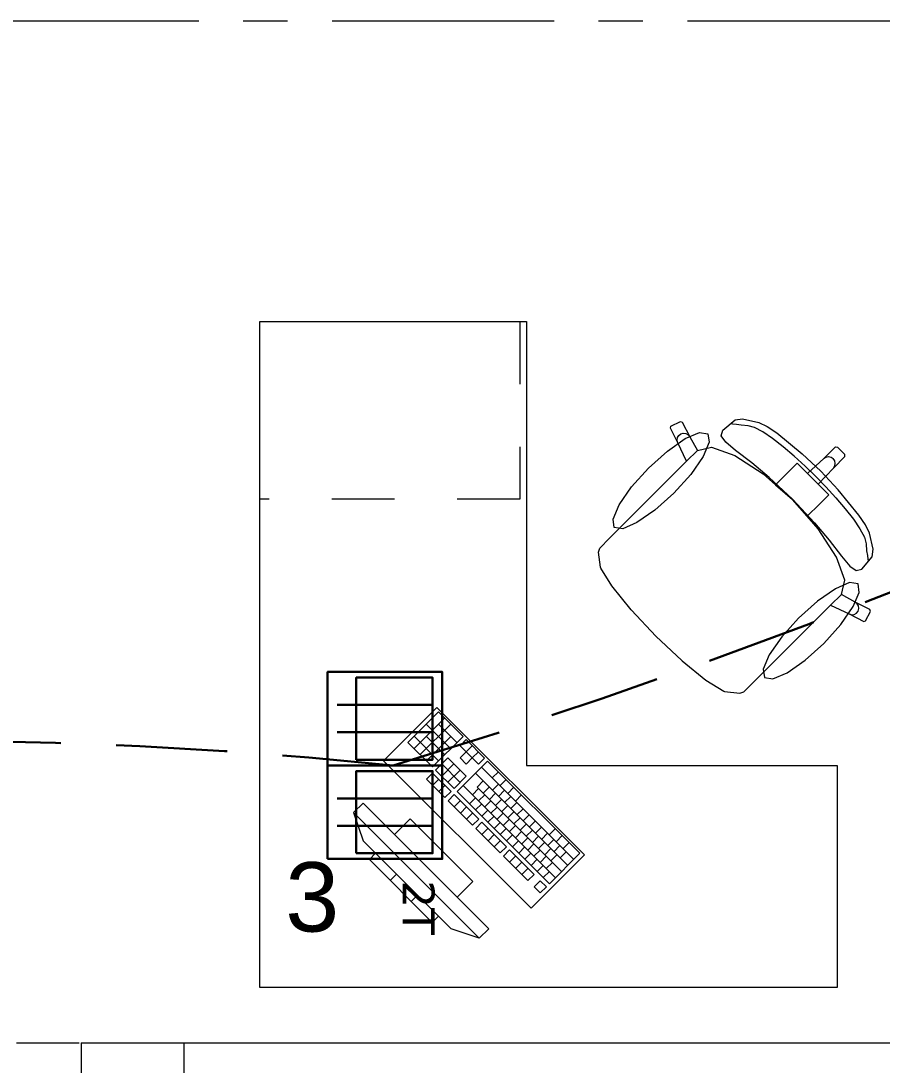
# Model space of a CAD drawing. Header units: inches. Extents: x -19 to 5698, y -728 to 92.
# Drawn here: x 119.938 to 121.877, y 7.65 to 10.002 of the extents above; entities that cross this region are included whole.
import ezdxf

# ---------------------------------------------------------------- set-up
doc = ezdxf.new("R2010")
doc.units = ezdxf.units.IN
doc.header["$MEASUREMENT"] = 0
for name, pattern in [('HIDDEN', [0.375, 0.25, -0.125]), ('Hidden Line', [0.195611, 0.141111, -0.0545]), ('Línea Oculta', [0.195611, 0.141111, -0.0545]), ('Punto & Raya', [0.65, 0.5, -0.075, 0, -0.075]), ('Rayas', [0.282222, 0.141111, -0.141111])]:
    doc.linetypes.add(name, pattern=pattern)
doc.layers.get('0').update_dxf_attribs({"color": 61})
doc.layers.add('00 conduct tomacorr', color=120, linetype='HIDDEN', lineweight=30)
doc.layers.add('00 IE LUZ EMERGENCIA', color=253, linetype='Continuous', lineweight=0)
for name, color, linetype in [('08 _ STR _ EXT _ 08 Placas Inclinadas', 7, 'Continuous'), ('08 _ STR _ EXT _ 09 Vigas', 251, 'Continuous'), ('Interior - Mobiliario', 7, 'Continuous'), ('Marcador - Secciones', 7, 'Continuous')]:
    doc.layers.add(name, color=color, linetype=linetype)
doc.styles.add('Annotative', font='arial.ttf')

# ---------------------------------------------------------------- blocks, each defined once
blk = doc.blocks.new('CAJA POP UP 6 MODULOS')
at = {"layer": '00 conduct tomacorr', "linetype": 'Continuous'}
for p, q in [((-0.095, -0.165), (-0.095, -0.0151)), ((-0.052, -0.165), (-0.052, -0.0151)), ((0.052, -0.165), (0.052, -0.0151)), ((0.095, -0.165), (0.095, -0.0151)), ((0, -0.165), (0, -0.18))]:
    blk.add_line(p, q, dxfattribs=at)
for points in [[(-0.147, 0), (0.147, 0), (0.147, -0.18), (-0.147, -0.18)], [(0, 0), (0.147, 0), (0.147, -0.18), (0, -0.18)]]:
    blk.add_lwpolyline(points, close=True, dxfattribs=at)
for points in [[(-0.138, -0.045), (-0.009, -0.045), (-0.009, -0.165), (-0.138, -0.165), (-0.138, -0.045)], [(0.009, -0.045), (0.138, -0.045), (0.138, -0.165), (0.009, -0.165), (0.009, -0.045)]]:
    blk.add_lwpolyline(points, dxfattribs=at)
at = {"color": 1, "insert": (-0.1807, -0.168), "char_height": 0.05, "attachment_point": 1, "rotation": 180}
blk.add_mtext_dynamic_manual_height_columns('{\\fVerdana|b0|i0|c0|p34;2T}', width=0.000481, gutter_width=0.1561, heights=[0], dxfattribs=at)

msp = doc.modelspace()

# ---------------------------------------------------------------- linework, layer by layer
at = {"layer": '00 conduct tomacorr'}
for centre, radius, start, end in [((116.776, 21.6227), 13.8863, 286.74141, 303.04462), ((119.6915, -2.2349), 10.6155, 84.13613, 100.58228)]:
    msp.add_arc(centre, radius, start, end, dxfattribs=at)
at = {"layer": '08 _ STR _ EXT _ 08 Placas Inclinadas', "color": 251, "linetype": 'Línea Oculta', "lineweight": 13}
msp.add_line((120.3045, 7.7), (120.3045, 6.0167), dxfattribs=at)
at = {"layer": '08 _ STR _ EXT _ 08 Placas Inclinadas', "color": 251, "linetype": 'Línea Oculta', "lineweight": 13, "flags": 128}
for points in [[(120.0736, 7.7), (120.3045, 7.7)], [(120.0736, 7.7), (120.0736, 6.0005)], [(120.3045, 7.7), (122.0654, 7.7)]]:
    msp.add_lwpolyline(points, dxfattribs=at)
at = {"layer": '08 _ STR _ EXT _ 09 Vigas', "color": 251, "linetype": 'Hidden Line', "lineweight": 13, "true_color": 0x636466}
msp.add_line((116.07, 7.7), (122.57, 7.7), dxfattribs=at)
at = {"layer": 'Interior - Mobiliario', "color": 175, "linetype": 'Rayas', "lineweight": 13}
for p, q in [((121.061, 9.325), (121.061, 8.925)), ((121.061, 8.925), (120.476, 8.925))]:
    msp.add_line(p, q, dxfattribs=at)
at = {"layer": 'Interior - Mobiliario', "color": 175, "linetype": 'Continuous', "lineweight": 13}
for p, q in [((121.5182, 9.0803), (121.5461, 9.1035)), ((121.5461, 9.1035), (121.5628, 9.1054)), ((121.5628, 9.1054), (121.599, 9.0976)), ((121.4001, 9.0848), (121.4014, 9.0888)), ((121.4171, 9.0517), (121.4001, 9.0848)), ((121.4014, 9.0888), (121.4228, 9.0997)), ((121.4228, 9.0997), (121.4269, 9.0983)), ((121.4269, 9.0983), (121.4438, 9.0652)), ((121.5148, 9.0674), (121.5182, 9.0803)), ((121.5408, 9.0939), (121.5363, 9.0947)), ((121.5488, 9.0931), (121.5408, 9.0939)), ((121.5596, 9.091), (121.5488, 9.0931)), ((121.575, 9.0899), (121.5596, 9.091)), ((121.5898, 9.086), (121.575, 9.0899)), ((121.6086, 9.076), (121.5898, 9.086)), ((121.599, 9.0976), (121.6182, 9.0886)), ((121.6182, 9.0886), (121.6399, 9.0737)), ((121.4155, 9.0574), (121.4162, 9.0632)), ((121.4171, 9.0517), (121.4155, 9.0574)), ((121.4162, 9.0632), (121.419, 9.0683)), ((121.419, 9.0683), (121.4236, 9.0719)), ((121.4236, 9.0719), (121.4292, 9.0734)), ((121.4292, 9.0734), (121.4351, 9.0727)), ((121.4351, 9.0727), (121.4402, 9.0698)), ((121.4402, 9.0698), (121.4438, 9.0652)), ((121.4438, 9.0652), (121.4612, 9.0342)), ((121.5248, 9.0531), (121.5148, 9.0674)), ((121.6304, 9.0612), (121.6086, 9.076)), ((121.6542, 9.0426), (121.6304, 9.0612)), ((121.6399, 9.0737), (121.6966, 9.0269)), ((121.4367, 9.0099), (121.4171, 9.0517)), ((121.4609, 9.0342), (121.4367, 9.0099)), ((121.4609, 9.0342), (121.4612, 9.0342)), ((121.4612, 9.0342), (121.4931, 9.0417)), ((121.4931, 9.0417), (121.5451, 9.0233)), ((121.5471, 9.0345), (121.5248, 9.0531)), ((121.5833, 9.0065), (121.5471, 9.0345)), ((121.679, 9.0214), (121.6542, 9.0426)), ((121.7457, 9.0161), (121.7718, 9.0422)), ((121.7718, 9.0422), (121.7761, 9.0421)), ((121.7761, 9.0421), (121.7846, 9.0336)), ((121.7931, 9.0251), (121.7846, 9.0336)), ((121.2888, 8.8621), (121.4367, 9.0099)), ((121.5451, 9.0233), (121.6089, 8.982)), ((121.7036, 8.9989), (121.679, 9.0214)), ((121.6966, 9.0269), (121.7388, 8.9878)), ((121.7092, 8.9821), (121.7457, 9.0161)), ((121.7457, 9.0161), (121.7506, 9.0193)), ((121.7506, 9.0193), (121.7563, 9.0204)), ((121.7563, 9.0204), (121.7621, 9.0192)), ((121.7621, 9.0192), (121.767, 9.016)), ((121.7703, 9.0111), (121.767, 9.016)), ((121.7671, 8.9947), (121.7932, 9.0208)), ((121.7714, 9.0053), (121.7703, 9.0111)), ((121.7932, 9.0208), (121.7931, 9.0251)), ((121.6226, 8.9738), (121.5833, 9.0065)), ((121.637, 8.9572), (121.6644, 8.9846)), ((121.6644, 8.9846), (121.6856, 9.0057)), ((121.6856, 9.0057), (121.7092, 8.9821)), ((121.7271, 8.9761), (121.7036, 8.9989)), ((121.7331, 8.9582), (121.7671, 8.9947)), ((121.7779, 8.9456), (121.7388, 8.9878)), ((121.7671, 8.9947), (121.7703, 8.9996)), ((121.7703, 8.9996), (121.7714, 9.0053)), ((121.6089, 8.982), (121.637, 8.9572)), ((121.6753, 8.9243), (121.6226, 8.9738)), ((121.7092, 8.9821), (121.7211, 8.9701)), ((121.7331, 8.9582), (121.7211, 8.9701)), ((121.7271, 8.9761), (121.7499, 8.9526)), ((121.637, 8.9572), (121.6749, 8.9239)), ((121.7567, 8.9346), (121.7331, 8.9582)), ((121.7499, 8.9526), (121.7724, 8.928)), ((121.8248, 8.8889), (121.7779, 8.9456)), ((121.7082, 8.886), (121.6749, 8.9239)), ((121.6753, 8.9243), (121.7248, 8.8716)), ((121.7356, 8.9134), (121.7567, 8.9346)), ((121.7724, 8.928), (121.7936, 8.9032)), ((121.7082, 8.886), (121.7356, 8.9134)), ((121.7936, 8.9032), (121.8122, 8.8794)), ((121.733, 8.8579), (121.7082, 8.886)), ((121.7248, 8.8716), (121.7575, 8.8323)), ((121.8122, 8.8794), (121.827, 8.8576)), ((121.8397, 8.8672), (121.8248, 8.8889)), ((121.8486, 8.848), (121.8397, 8.8672)), ((121.2633, 8.8366), (121.2888, 8.8621)), ((121.7743, 8.7941), (121.733, 8.8579)), ((121.827, 8.8576), (121.837, 8.8387)), ((121.8564, 8.8118), (121.8486, 8.848)), ((121.2414, 8.8146), (121.2633, 8.8366)), ((121.7575, 8.8323), (121.7855, 8.7961)), ((121.837, 8.8387), (121.8409, 8.824)), ((121.8409, 8.824), (121.842, 8.8086)), ((121.2385, 8.8053), (121.2414, 8.8146)), ((121.2425, 8.7714), (121.2385, 8.8053)), ((121.7855, 8.7961), (121.8041, 8.7738)), ((121.842, 8.8086), (121.8441, 8.7978)), ((121.8441, 8.7978), (121.8449, 8.7898)), ((121.8545, 8.7951), (121.8564, 8.8118)), ((121.7927, 8.7421), (121.7743, 8.7941)), ((121.8041, 8.7738), (121.8184, 8.7638)), ((121.8313, 8.7672), (121.8545, 8.7951)), ((121.8449, 8.7898), (121.8457, 8.7853)), ((121.2434, 8.7693), (121.2425, 8.7714)), ((121.2683, 8.7292), (121.2434, 8.7693)), ((121.8184, 8.7638), (121.8313, 8.7672)), ((121.3119, 8.6756), (121.2683, 8.7292)), ((121.7852, 8.7101), (121.7927, 8.7421)), ((121.7852, 8.7099), (121.7609, 8.6857)), ((121.7852, 8.7099), (121.7852, 8.7101)), ((121.8162, 8.6928), (121.7852, 8.7101)), ((121.6131, 8.5378), (121.7609, 8.6857)), ((121.7609, 8.6857), (121.8027, 8.6661)), ((121.8208, 8.6892), (121.8162, 8.6928)), ((121.8493, 8.6759), (121.8162, 8.6928)), ((121.8237, 8.6841), (121.8208, 8.6892)), ((121.8245, 8.6782), (121.8237, 8.6841)), ((121.3126, 8.6747), (121.3119, 8.6756)), ((121.3674, 8.6164), (121.3126, 8.6747)), ((121.8027, 8.6661), (121.8084, 8.6645)), ((121.8027, 8.6661), (121.8358, 8.6491)), ((121.8084, 8.6645), (121.8142, 8.6652)), ((121.8142, 8.6652), (121.8193, 8.668)), ((121.8193, 8.668), (121.8229, 8.6726)), ((121.8229, 8.6726), (121.8245, 8.6782)), ((121.8398, 8.6504), (121.8507, 8.6718)), ((121.8507, 8.6718), (121.8493, 8.6759)), ((121.8358, 8.6491), (121.8398, 8.6504)), ((121.3674, 8.6164), (121.4258, 8.5616)), ((121.4258, 8.5616), (121.4266, 8.5609)), ((121.4266, 8.5609), (121.4802, 8.5173)), ((121.5876, 8.5123), (121.6131, 8.5378)), ((121.4802, 8.5173), (121.5203, 8.4924)), ((121.5203, 8.4924), (121.5224, 8.4915)), ((121.5224, 8.4915), (121.5563, 8.4875)), ((121.5563, 8.4875), (121.5656, 8.4904)), ((121.5656, 8.4904), (121.5876, 8.5123)), ((120.878, 8.4455), (120.8094, 8.3769)), ((120.9334, 8.3901), (120.878, 8.4455)), ((120.8918, 8.4316), (120.8233, 8.363)), ((120.9057, 8.4178), (120.8371, 8.3492)), ((120.9059, 8.3626), (120.8505, 8.418)), ((120.9197, 8.3764), (120.8781, 8.4179)), ((120.8094, 8.3769), (120.8648, 8.3215)), ((120.8785, 8.3352), (120.8231, 8.3906)), ((120.8922, 8.3489), (120.8507, 8.3905)), ((120.9058, 8.3902), (120.8509, 8.3354)), ((120.8648, 8.3215), (120.9334, 8.3901)), ((120.9403, 8.3831), (120.9266, 8.3694)), ((120.9818, 8.3416), (120.9403, 8.3831)), ((120.9266, 8.3694), (120.9404, 8.3556)), ((120.9404, 8.3556), (120.9267, 8.3419)), ((120.9541, 8.3693), (120.9404, 8.3556)), ((120.9543, 8.3417), (120.9404, 8.3556)), ((120.968, 8.3555), (120.9543, 8.3417)), ((120.8991, 8.342), (120.8717, 8.3146)), ((120.927, 8.2868), (120.8854, 8.3283)), ((120.913, 8.3282), (120.8856, 8.3007)), ((120.9407, 8.3005), (120.8991, 8.342)), ((120.9888, 8.3347), (120.9202, 8.2661)), ((120.9267, 8.3419), (120.9406, 8.328)), ((120.9406, 8.328), (120.9543, 8.3417)), ((120.9543, 8.3417), (120.9681, 8.3279)), ((120.9681, 8.3279), (120.9818, 8.3416)), ((121.1965, 8.127), (120.9888, 8.3347)), ((120.8649, 8.3077), (120.8511, 8.294)), ((120.9064, 8.2662), (120.8649, 8.3077)), ((120.8717, 8.3146), (120.9133, 8.273)), ((120.9268, 8.3143), (120.8994, 8.2869)), ((121.169, 8.0995), (120.9613, 8.3073)), ((121.1828, 8.1133), (120.975, 8.321)), ((121.013, 8.3104), (120.9993, 8.2967)), ((120.8511, 8.294), (120.8927, 8.2525)), ((120.8787, 8.2939), (120.865, 8.2802)), ((120.8926, 8.28), (120.8788, 8.2663)), ((120.9133, 8.273), (120.9407, 8.3005)), ((121.1416, 8.0721), (120.9339, 8.2798)), ((120.9786, 8.2899), (120.9649, 8.2762)), ((121.0131, 8.2829), (120.9994, 8.2692)), ((121.0303, 8.2931), (121.0166, 8.2794)), ((120.8927, 8.2525), (120.9064, 8.2662)), ((120.9133, 8.2593), (120.8996, 8.2455)), ((120.9687, 8.2039), (120.9133, 8.2593)), ((120.9202, 8.2661), (121.1279, 8.0584)), ((120.9684, 8.2728), (120.9547, 8.2591)), ((121.1553, 8.0858), (120.9649, 8.2762)), ((120.9822, 8.2589), (120.9685, 8.2452)), ((120.9925, 8.2761), (120.9788, 8.2624)), ((121.0063, 8.2623), (120.9926, 8.2485)), ((121.027, 8.269), (121.0133, 8.2553)), ((121.0408, 8.2552), (121.0271, 8.2415)), ((121.0476, 8.2758), (121.0339, 8.2621)), ((121.0649, 8.2585), (121.0512, 8.2448)), ((120.7083, 8.2401), (120.6871, 8.2189)), ((120.9912, 7.9573), (120.7083, 8.2401)), ((120.8996, 8.2455), (120.955, 8.1902)), ((120.9272, 8.2454), (120.9135, 8.2317)), ((120.941, 8.2316), (120.9273, 8.2178)), ((120.9616, 8.2521), (120.9479, 8.2384)), ((120.9754, 8.2383), (120.9617, 8.2246)), ((120.9961, 8.2451), (120.9824, 8.2314)), ((121.0202, 8.2484), (121.0065, 8.2347)), ((121.034, 8.2346), (121.0203, 8.2208)), ((121.0547, 8.2413), (121.0409, 8.2276)), ((120.6871, 8.2189), (120.9699, 7.9361)), ((120.6871, 8.2189), (120.7083, 8.1553)), ((120.9549, 8.2177), (120.9412, 8.204)), ((120.9893, 8.2244), (120.9756, 8.2107)), ((121.0031, 8.2106), (120.9894, 8.1969)), ((121.0099, 8.2312), (120.9962, 8.2175)), ((121.0238, 8.2174), (121.0101, 8.2037)), ((121.0479, 8.2207), (121.0342, 8.207)), ((121.0685, 8.2275), (121.0548, 8.2138)), ((121.0824, 8.2137), (121.0686, 8.1999)), ((120.8144, 8.2048), (120.779, 8.1694)), ((120.9558, 8.0634), (120.8144, 8.2048)), ((120.955, 8.1902), (120.9687, 8.2039)), ((120.9756, 8.1969), (120.9619, 8.1832)), ((121.031, 8.1416), (120.9756, 8.1969)), ((121.017, 8.1967), (121.0033, 8.183)), ((121.0376, 8.2035), (121.0239, 8.1898)), ((121.0515, 8.1897), (121.0378, 8.176)), ((121.0617, 8.2069), (121.048, 8.1931)), ((121.0756, 8.193), (121.0619, 8.1793)), ((121.0962, 8.1998), (121.0825, 8.1861)), ((121.1101, 8.186), (121.0963, 8.1722)), ((120.779, 8.1694), (120.9204, 8.028)), ((120.9619, 8.1832), (121.0173, 8.1278)), ((120.9895, 8.1831), (120.9758, 8.1694)), ((121.0033, 8.1692), (120.9896, 8.1555)), ((121.0308, 8.1829), (121.0171, 8.1692)), ((121.0447, 8.169), (121.031, 8.1553)), ((121.0653, 8.1758), (121.0516, 8.1621)), ((121.0792, 8.162), (121.0655, 8.1483)), ((121.0894, 8.1792), (121.0757, 8.1655)), ((121.1033, 8.1653), (121.0896, 8.1516)), ((121.1239, 8.1721), (121.1102, 8.1584)), ((121.1411, 8.1824), (121.1274, 8.1686)), ((121.1567, 8.1668), (121.1429, 8.1531)), ((120.9063, 7.9573), (120.7083, 8.1553)), ((121.0172, 8.1554), (121.0035, 8.1417)), ((121.0173, 8.1278), (121.031, 8.1416)), ((121.0585, 8.1552), (121.0448, 8.1415)), ((121.0724, 8.1414), (121.0587, 8.1276)), ((121.093, 8.1481), (121.0793, 8.1344)), ((121.1171, 8.1515), (121.1034, 8.1378)), ((121.131, 8.1376), (121.1172, 8.1239)), ((121.1377, 8.1583), (121.124, 8.1445)), ((121.1516, 8.1444), (121.1379, 8.1307)), ((121.1722, 8.1512), (121.1585, 8.1375)), ((120.7366, 8.127), (120.7225, 8.1129)), ((120.878, 7.9856), (120.7366, 8.127)), ((121.038, 8.1346), (121.0242, 8.1209)), ((121.0242, 8.1209), (121.0796, 8.0655)), ((121.0933, 8.0792), (121.038, 8.1346)), ((121.0518, 8.1208), (121.0381, 8.1071)), ((121.0862, 8.1275), (121.0725, 8.1138)), ((121.1069, 8.1343), (121.0931, 8.1206)), ((121.1207, 8.1204), (121.107, 8.1067)), ((121.1279, 8.0584), (121.1965, 8.127)), ((121.1448, 8.1238), (121.1311, 8.1101)), ((121.1654, 8.1306), (121.1517, 8.1169)), ((120.7225, 8.1129), (120.8639, 7.9714)), ((121.0657, 8.1069), (121.0519, 8.0932)), ((121.0795, 8.0931), (121.0658, 8.0794)), ((121.1001, 8.1137), (121.0864, 8.0999)), ((121.1139, 8.0998), (121.1002, 8.0861)), ((121.1346, 8.1066), (121.1208, 8.0929)), ((120.7837, 8.0799), (120.7696, 8.0657)), ((121.0796, 8.0655), (121.0933, 8.0792)), ((121.1278, 8.086), (121.1141, 8.0722)), ((120.9204, 8.028), (120.9558, 8.0634)), ((121.1072, 8.0654), (121.0935, 8.0517)), ((121.0935, 8.0517), (121.1073, 8.0378)), ((121.121, 8.0515), (121.1072, 8.0654)), ((121.1073, 8.0378), (121.121, 8.0515)), ((120.8309, 8.0327), (120.8167, 8.0186)), ((120.8639, 7.9714), (120.878, 7.9856)), ((120.9699, 7.9361), (120.9063, 7.9573)), ((120.9699, 7.9361), (120.9912, 7.9573))]:
    msp.add_line(p, q, dxfattribs=at)
at = {"layer": 'Interior - Mobiliario', "color": 175, "linetype": 'Continuous', "lineweight": 13, "flags": 128}
for points in [[(120.476, 7.825), (120.476, 9.325), (121.076, 9.325), (121.076, 8.325), (121.776, 8.325), (121.776, 7.825)], [(121.3509, 8.9948), (121.3934, 9.033), (121.4338, 9.061), (121.4658, 9.0746), (121.4847, 9.0717), (121.4876, 9.0528), (121.474, 9.0208), (121.446, 8.9804), (121.4078, 8.9379), (121.3654, 8.8998), (121.325, 8.8718), (121.2929, 8.8581), (121.274, 8.861), (121.2711, 8.8799), (121.2848, 8.912), (121.3128, 8.9524)], [(121.7459, 8.5999), (121.784, 8.6424), (121.812, 8.6828), (121.8256, 8.7148), (121.8228, 8.7337), (121.8038, 8.7366), (121.7718, 8.723), (121.7314, 8.695), (121.6889, 8.6568), (121.6508, 8.6144), (121.6228, 8.574), (121.6091, 8.5419), (121.612, 8.523), (121.6309, 8.5201), (121.663, 8.5337), (121.7034, 8.5618)], [(121.0866, 8.0033), (121.2068, 8.1235), (120.8745, 8.4558), (120.7543, 8.3356)]]:
    msp.add_lwpolyline(points, close=True, dxfattribs=at)
at = {"layer": 'Marcador - Secciones', "color": 251, "linetype": 'Punto & Raya', "lineweight": 13, "true_color": 0x636466}
msp.add_line((97.4384, 10.0018), (138.8506, 10.0018), dxfattribs=at)

# ---------------------------------------------------------------- block references
at = {"layer": '00 conduct tomacorr', "xscale": 1.432830642179531, "yscale": 1.432830642179531, "zscale": 1.432830642179531, "rotation": 89.99999999999997}
msp.add_blockref('CAJA POP UP 6 MODULOS', (120.6285, 8.325), dxfattribs=at)

# ---------------------------------------------------------------- texts
at = {"layer": '00 IE LUZ EMERGENCIA', "style": 'Annotative'}
msp.add_attdef('3', (120.5332, 7.9508), '', height=0.1562, dxfattribs=at)

doc.saveas('drawing.dxf')
